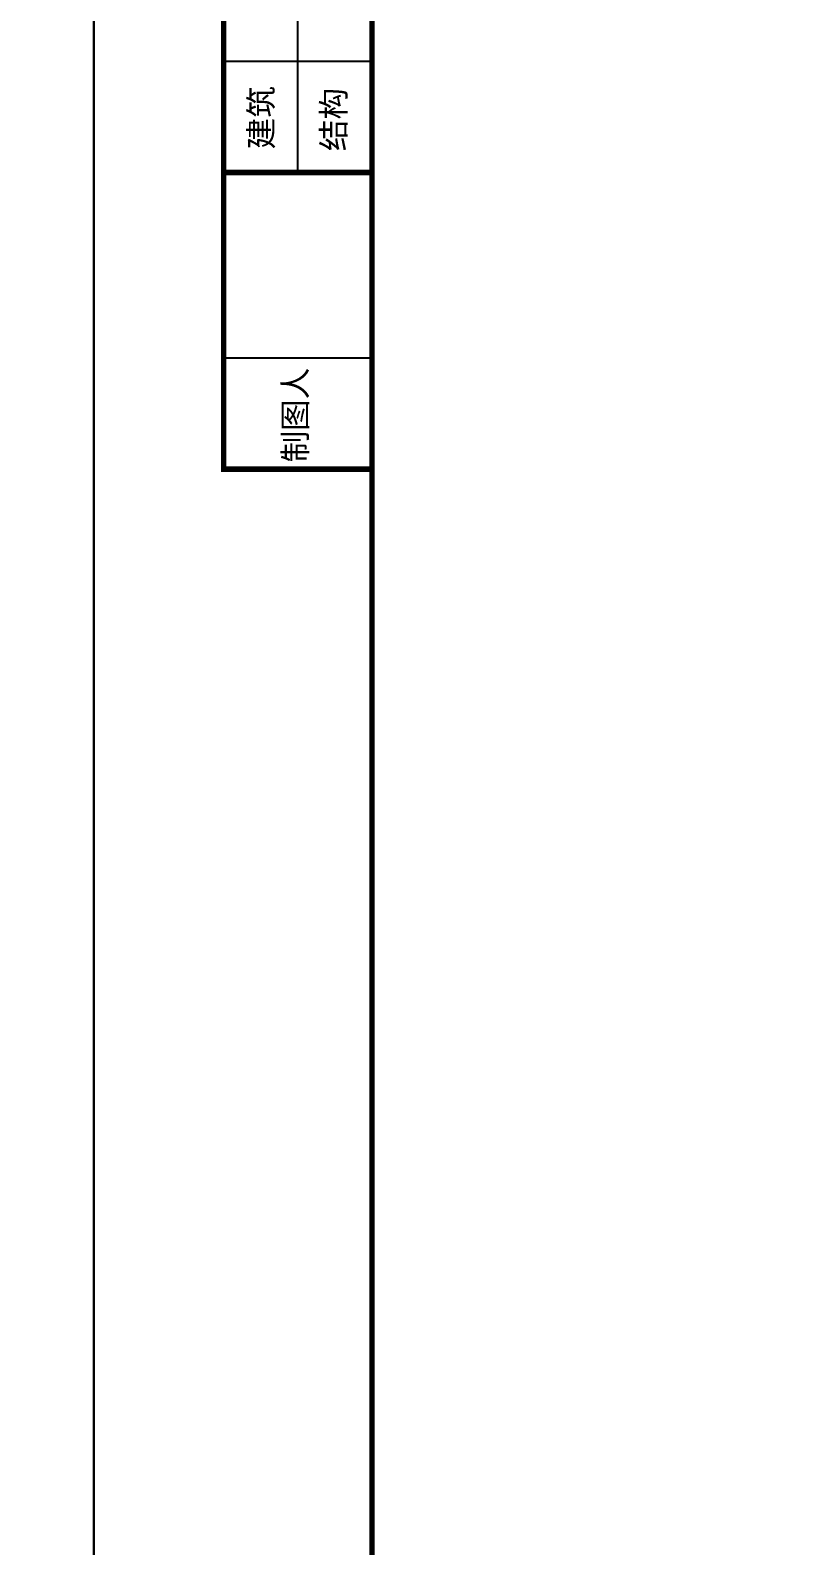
# Model space of a CAD drawing. Header units: millimetres. Extents: x 346472 to 732256, y -34068 to -15883.
# Drawn here: x 603364 to 607003, y -29830 to -22753 of the extents above; entities that cross this region are included whole.
import ezdxf

# ---------------------------------------------------------------- set-up
doc = ezdxf.new("R2010")
doc.units = ezdxf.units.MM
doc.header["$LTSCALE"] = 7
doc.layers.add('图框', color=9, linetype='Continuous')
doc.styles.add('图签-黑体', font='')
doc.styles.get('图签-黑体').set_extended_font_data('SimHei')

msp = doc.modelspace()

# ---------------------------------------------------------------- linework, layer by layer
at = {"layer": '图框', "color": 251}
for p, q in [((604613.1, -23416.8), (604613.1, -16489.1)), ((604266.7, -22897.3), (604959.5, -22897.3)), ((604266.7, -24282.8), (604959.5, -24282.8))]:
    msp.add_line(p, q, dxfattribs=at)
for points in [[(577941.4, -34068.2), (603660.5, -34068.2), (603660.5, -15882.9), (577941.4, -15882.9)], [(603660.5, -34068.2), (629379.6, -34068.2), (629379.6, -15882.9), (603660.5, -15882.9)]]:
    msp.add_lwpolyline(points, close=True, dxfattribs=at)
at = {"layer": '图框', "color": 251, "const_width": 26}
for points in [[(604266.7, -24815.4), (604266.7, -16476.1)], [(604266.7, -23416.8), (604959.5, -23416.8)], [(604266.7, -24802.4), (604959.5, -24802.4)]]:
    msp.add_lwpolyline(points, dxfattribs=at)
msp.add_lwpolyline([(604959.5, -16489.1), (628773.5, -16489.1), (628773.5, -33462), (604959.5, -33462)], close=True, dxfattribs=at)

# ---------------------------------------------------------------- texts
at = {"layer": '图框', "color": 251, "style": '图签-黑体'}
for s, p in [('建筑', (604495.7, -23309.4)), ('结构', (604834.4, -23317.4)), ('制图人', (604654.7, -24771.5))]:
    msp.add_text(s, height=108.25, rotation=90, dxfattribs=at).set_placement(p)

doc.saveas('drawing.dxf')
